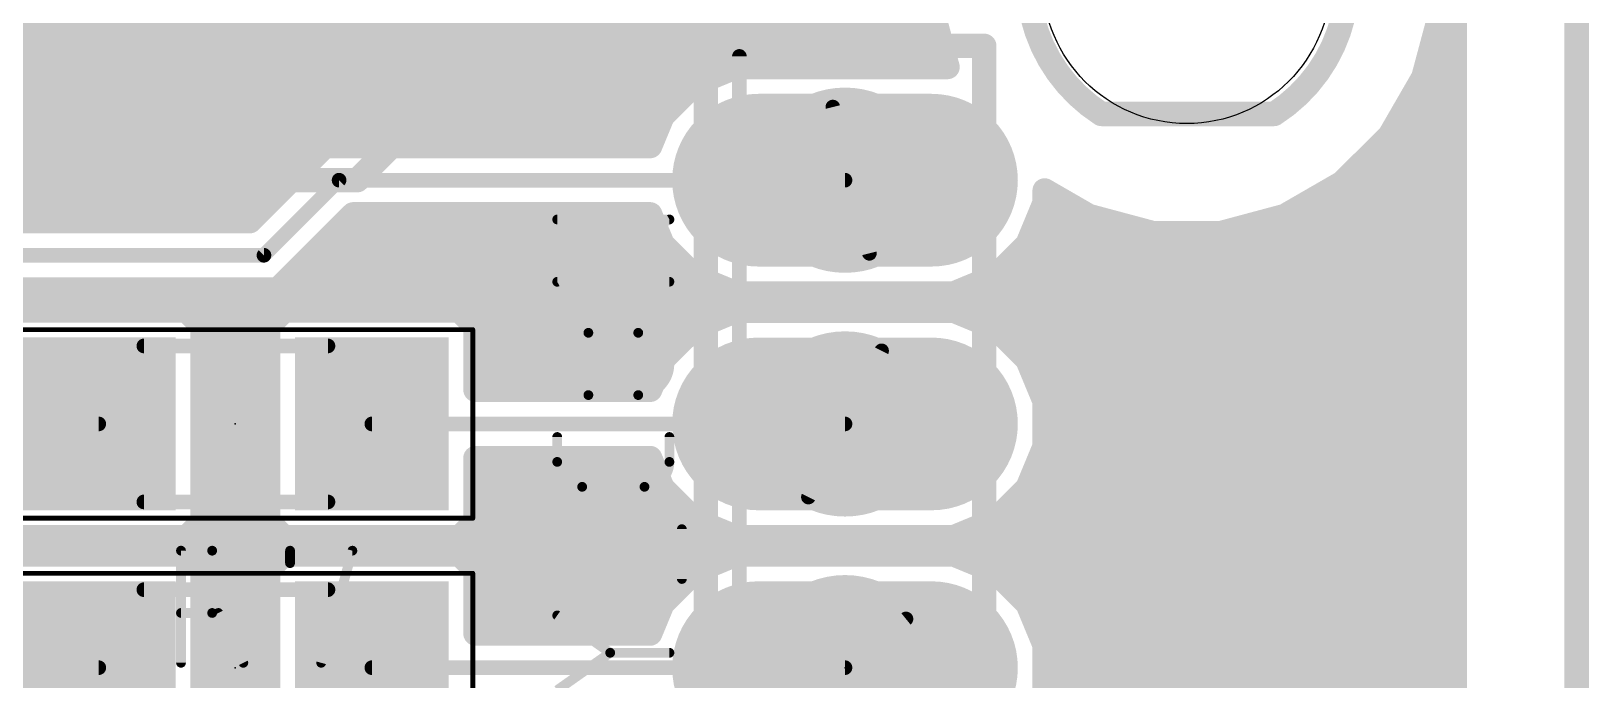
# Model space of a CAD drawing. Extents: x 0.8 to 2.76, y 1.74 to 3.8.
# Drawn here: x 1.966 to 2.605, y 2.595 to 2.861 of the extents above; entities that cross this region are included whole.
import ezdxf

# ---------------------------------------------------------------- set-up
doc = ezdxf.new("R2010")
doc.units = 0
for name, color, linetype in [('1', 14, 'CONTINUOUS'), ('16', 174, 'CONTINUOUS'), ('17', 94, 'CONTINUOUS'), ('20', 30, 'CONTINUOUS'), ('21', 250, 'CONTINUOUS'), ('23', 178, 'CONTINUOUS'), ('25', 250, 'CONTINUOUS'), ('39', 14, 'CONTINUOUS'), ('51', 250, 'CONTINUOUS')]:
    doc.layers.add(name, color=color, linetype=linetype)

# ---------------------------------------------------------------- blocks, each defined once
blk = doc.blocks.new('LONGP100')
at = {"const_width": 1}
blk.add_lwpolyline([(-0.5, 0), (0.5, 0)], dxfattribs=at)
at = {"const_width": 0.5}
for points in [[(-0.5, 0.25, 1), (-0.5, -0.25)], [(0.5, -0.25, 1), (0.5, 0.25)]]:
    blk.add_lwpolyline(points, format="xyb", dxfattribs=at)
blk = doc.blocks.new('RECT')
blk.add_solid([(-0.5, -0.5), (0.5, -0.5), (-0.5, 0.5), (0.5, 0.5)])

msp = doc.modelspace()

# ---------------------------------------------------------------- linework, layer by layer
at = {"layer": '1'}
for points, const_width in [([(2.55, 3.445102), (2.55, 2.104898)], 0.01), ([(2.336102, 2.868584), (2.342038, 2.846433)], 0.01), ([(2.537121, 2.84212), (2.544212, 2.868584)], 0.01), ([(1.814, 2.86), (2.338402, 2.86)], 0.01), ([(2.541912, 2.86), (2.55, 2.86)], 0.01), ([(1.814, 2.85), (2.341082, 2.85)], 0.01), ([(2.255331, 2.846433), (2.238265, 2.839364)], 0.01), ([(2.342038, 2.846433), (2.255331, 2.846433)], 0.01), ([(2.539233, 2.85), (2.55, 2.85)], 0.01), ([(1.814, 2.84), (2.2398, 2.84)], 0.01), ([(2.238265, 2.839364), (2.225203, 2.826302)], 0.01), ([(2.523422, 2.818392), (2.537121, 2.84212)], 0.01), ([(2.535898, 2.84), (2.55, 2.84)], 0.01), ([(1.879178, 2.83), (2.228901, 2.83)], 0.01), ([(2.225203, 2.826302), (2.220107, 2.814)], 0.01), ([(2.530124, 2.83), (2.55, 2.83)], 0.01), ([(1.882811, 2.82), (2.222593, 2.82)], 0.01), ([(2.504049, 2.799019), (2.523422, 2.818392)], 0.01), ([(2.524351, 2.82), (2.55, 2.82)], 0.01), ([(2.086762, 2.814), (2.055951, 2.783189)], 0.01), ([(2.220107, 2.814), (2.086762, 2.814)], 0.01), ([(1.882811, 2.81), (2.082762, 2.81)], 0.01), ([(2.51503, 2.81), (2.55, 2.81)], 0.01), ([(1.882811, 2.8), (2.072762, 2.8)], 0.01), ([(2.480321, 2.78532), (2.504049, 2.799019)], 0.01), ([(2.50503, 2.8), (2.55, 2.8)], 0.01), ([(2.092561, 2.8), (2.06175, 2.769189)], 0.006), ([(2.3, 2.8), (2.092561, 2.8)], 0.006), ([(2.381866, 2.790764), (2.381866, 2.795786)], 0.01), ([(2.381866, 2.795786), (2.399994, 2.78532)], 0.01), ([(1.882811, 2.79), (2.062762, 2.79)], 0.01), ([(2.374797, 2.773698), (2.381866, 2.790764)], 0.01), ([(2.38155, 2.79), (2.391887, 2.79)], 0.01), ([(2.488428, 2.79), (2.55, 2.79)], 0.01), ([(2.055951, 2.783189), (1.882811, 2.783189)], 0.01), ([(2.07575, 2.76339), (2.09836, 2.786)], 0.01), ([(2.09236, 2.78), (2.222592, 2.78)], 0.01), ([(2.09836, 2.786), (2.220107, 2.786)], 0.01), ([(2.220107, 2.786), (2.225203, 2.773698)], 0.01), ([(2.377407, 2.78), (2.419846, 2.78)], 0.01), ([(2.399994, 2.78532), (2.426458, 2.778228)], 0.01), ([(2.453857, 2.778228), (2.480321, 2.78532)], 0.01), ([(2.460468, 2.78), (2.55, 2.78)], 0.01), ([(2.225203, 2.773698), (2.238265, 2.760636)], 0.01), ([(2.361735, 2.760636), (2.374797, 2.773698)], 0.01), ([(2.426458, 2.778228), (2.453857, 2.778228)], 0.01), ([(2.06175, 2.769189), (1.824461, 2.769189)], 0.006), ([(2.08236, 2.77), (2.228901, 2.77)], 0.01), ([(2.371099, 2.77), (2.55, 2.77)], 0.01), ([(2.067549, 2.755189), (2.07575, 2.76339)], 0.01), ([(2.238265, 2.760636), (2.255331, 2.753567)], 0.01), ([(2.344669, 2.753567), (2.361735, 2.760636)], 0.01), ([(1.818662, 2.755189), (2.067549, 2.755189)], 0.01), ([(2.07236, 2.76), (2.2398, 2.76)], 0.01), ([(2.3602, 2.76), (2.55, 2.76)], 0.01), ([(1.625783, 2.75), (2.55, 2.75)], 0.01), ([(2.255331, 2.753567), (2.344669, 2.753567)], 0.01), ([(2.030068, 2.746492), (1.957963, 2.746492)], 0.01), ([(2.036512, 2.740048), (2.030068, 2.746492)], 0.01), ([(2.069932, 2.746492), (2.063488, 2.740048)], 0.01), ([(2.142037, 2.746492), (2.069932, 2.746492)], 0.01), ([(2.14848, 2.740048), (2.142037, 2.746492)], 0.01), ([(2.255331, 2.746433), (2.238265, 2.739364)], 0.01), ([(2.344669, 2.746433), (2.255331, 2.746433)], 0.01), ([(2.361735, 2.739364), (2.344669, 2.746433)], 0.01), ([(2.036512, 2.659951), (2.036512, 2.740048)], 0.01), ([(2.036512, 2.74), (2.063488, 2.74)], 0.01), ([(2.063488, 2.740048), (2.063488, 2.659951)], 0.01), ([(2.14848, 2.714), (2.14848, 2.740048)], 0.01), ([(2.14848, 2.74), (2.2398, 2.74)], 0.01), ([(2.238265, 2.739364), (2.225203, 2.726302)], 0.01), ([(2.3602, 2.74), (2.55, 2.74)], 0.01), ([(2.374797, 2.726302), (2.361735, 2.739364)], 0.01), ([(2.036512, 2.73), (2.063488, 2.73)], 0.01), ([(2.14848, 2.73), (2.228901, 2.73)], 0.01), ([(2.371099, 2.73), (2.55, 2.73)], 0.01), ([(2.225203, 2.726302), (2.220107, 2.714)], 0.01), ([(2.381866, 2.709236), (2.374797, 2.726302)], 0.01), ([(2.036512, 2.72), (2.063488, 2.72)], 0.01), ([(2.14848, 2.72), (2.222593, 2.72)], 0.01), ([(2.377407, 2.72), (2.55, 2.72)], 0.01), ([(2.036512, 2.71), (2.063488, 2.71)], 0.01), ([(2.220107, 2.714), (2.14848, 2.714)], 0.01), ([(2.38155, 2.71), (2.55, 2.71)], 0.01), ([(2.381866, 2.690764), (2.381866, 2.709236)], 0.01), ([(1.994016, 2.7), (1.85, 2.7)], 0.006), ([(2.036512, 2.7), (2.063488, 2.7)], 0.01), ([(2.3, 2.7), (2.105984, 2.7)], 0.006), ([(2.381866, 2.7), (2.55, 2.7)], 0.01), ([(2.374797, 2.673698), (2.381866, 2.690764)], 0.01), ([(2.036512, 2.69), (2.063488, 2.69)], 0.01), ([(2.14848, 2.659951), (2.14848, 2.686)], 0.01), ([(2.14848, 2.686), (2.220107, 2.686)], 0.01), ([(2.220107, 2.686), (2.225203, 2.673698)], 0.01), ([(2.38155, 2.69), (2.55, 2.69)], 0.01), ([(2.036512, 2.68), (2.063488, 2.68)], 0.01), ([(2.14848, 2.68), (2.222592, 2.68)], 0.01), ([(2.377407, 2.68), (2.55, 2.68)], 0.01), ([(2.225203, 2.673698), (2.238265, 2.660636)], 0.01), ([(2.361735, 2.660636), (2.374797, 2.673698)], 0.01), ([(2.036512, 2.67), (2.063488, 2.67)], 0.01), ([(2.14848, 2.67), (2.228901, 2.67)], 0.01), ([(2.371099, 2.67), (2.55, 2.67)], 0.01), ([(2.030068, 2.653508), (2.036512, 2.659951)], 0.01), ([(2.036512, 2.66), (2.063488, 2.66)], 0.01), ([(2.063488, 2.659951), (2.069932, 2.653508)], 0.01), ([(2.142037, 2.653508), (2.14848, 2.659951)], 0.01), ([(2.14848, 2.66), (2.2398, 2.66)], 0.01), ([(2.238265, 2.660636), (2.255331, 2.653567)], 0.01), ([(2.344669, 2.653567), (2.361735, 2.660636)], 0.01), ([(2.3602, 2.66), (2.55, 2.66)], 0.01), ([(1.957963, 2.653508), (2.030068, 2.653508)], 0.01), ([(2.069932, 2.653508), (2.142037, 2.653508)], 0.01), ([(2.255331, 2.653567), (2.344669, 2.653567)], 0.01), ([(1.625783, 2.65), (2.55, 2.65)], 0.01), ([(2.030068, 2.646492), (1.957963, 2.646492)], 0.01), ([(2.036512, 2.640048), (2.030068, 2.646492)], 0.01), ([(2.069932, 2.646492), (2.063488, 2.640048)], 0.01), ([(2.142037, 2.646492), (2.069932, 2.646492)], 0.01), ([(2.14848, 2.640048), (2.142037, 2.646492)], 0.01), ([(2.255331, 2.646433), (2.238265, 2.639364)], 0.01), ([(2.344669, 2.646433), (2.255331, 2.646433)], 0.01), ([(2.361735, 2.639364), (2.344669, 2.646433)], 0.01), ([(2.036512, 2.559951), (2.036512, 2.640048)], 0.01), ([(2.036512, 2.64), (2.063488, 2.64)], 0.01), ([(2.063488, 2.640048), (2.063488, 2.559951)], 0.01), ([(2.14848, 2.614), (2.14848, 2.640048)], 0.01), ([(2.14848, 2.64), (2.2398, 2.64)], 0.01), ([(2.238265, 2.639364), (2.225203, 2.626302)], 0.01), ([(2.3602, 2.64), (2.55, 2.64)], 0.01), ([(2.374797, 2.626302), (2.361735, 2.639364)], 0.01), ([(2.036512, 2.63), (2.063488, 2.63)], 0.01), ([(2.14848, 2.63), (2.228901, 2.63)], 0.01), ([(2.371099, 2.63), (2.55, 2.63)], 0.01), ([(2.225203, 2.626302), (2.220107, 2.614)], 0.01), ([(2.381866, 2.609236), (2.374797, 2.626302)], 0.01), ([(2.036512, 2.62), (2.063488, 2.62)], 0.01), ([(2.14848, 2.62), (2.222593, 2.62)], 0.01), ([(2.220107, 2.614), (2.14848, 2.614)], 0.01), ([(2.377407, 2.62), (2.55, 2.62)], 0.01), ([(2.036512, 2.61), (2.063488, 2.61)], 0.01), ([(2.38155, 2.61), (2.55, 2.61)], 0.01), ([(2.381866, 2.590764), (2.381866, 2.609236)], 0.01), ([(1.994016, 2.6), (1.85, 2.6)], 0.006), ([(2.036512, 2.6), (2.063488, 2.6)], 0.01), ([(2.3, 2.6), (2.105984, 2.6)], 0.006), ([(2.381866, 2.6), (2.55, 2.6)], 0.01), ([(2.036512, 2.59), (2.063488, 2.59)], 0.01), ([(2.374797, 2.573698), (2.381866, 2.590764)], 0.01), ([(2.38155, 2.59), (2.55, 2.59)], 0.01)]:
    msp.add_lwpolyline(points, dxfattribs=dict(at, const_width=const_width))
for points, const_width in [([(2.338402, 2.8575, 1), (2.338402, 2.8625)], 0.005), ([(2.541912, 2.8625, 1), (2.541912, 2.8575)], 0.005), ([(2.55, 2.8575, 1), (2.55, 2.8625)], 0.005), ([(2.255331, 2.848933, 1), (2.255331, 2.843933)], 0.005), ([(2.256287, 2.844123, 1), (2.254374, 2.848743)], 0.005), ([(2.339623, 2.845786, 1), (2.344453, 2.84708)], 0.005), ([(2.341082, 2.8475, 1), (2.341082, 2.8525)], 0.005), ([(2.342038, 2.843933, 1), (2.342038, 2.848933)], 0.005), ([(2.539233, 2.8525, 1), (2.539233, 2.8475)], 0.005), ([(2.55, 2.8475, 1), (2.55, 2.8525)], 0.005), ([(2.237308, 2.841674, 1), (2.239221, 2.837054)], 0.005), ([(2.240032, 2.837596, 1), (2.236497, 2.841132)], 0.005), ([(2.2398, 2.8375, 1), (2.2398, 2.8425)], 0.005), ([(2.535898, 2.8425, 1), (2.535898, 2.8375)], 0.005), ([(2.534706, 2.842767, 1), (2.539536, 2.841473)], 0.005), ([(2.539286, 2.84087, 1), (2.534956, 2.84337)], 0.005), ([(2.55, 2.8375, 1), (2.55, 2.8425)], 0.005), ([(2.223435, 2.82807, 1), (2.226971, 2.824534)], 0.005), ([(2.227513, 2.825345, 1), (2.222893, 2.827259)], 0.005), ([(2.228901, 2.8275, 1), (2.228901, 2.8325)], 0.005), ([(2.530124, 2.8325, 1), (2.530124, 2.8275)], 0.005), ([(2.55, 2.8275, 1), (2.55, 2.8325)], 0.005), ([(2.222593, 2.8175, 1), (2.222593, 2.8225)], 0.005), ([(2.52519, 2.816624, 1), (2.521654, 2.82016)], 0.005), ([(2.524351, 2.8225, 1), (2.524351, 2.8175)], 0.005), ([(2.55, 2.8175, 1), (2.55, 2.8225)], 0.005), ([(2.086762, 2.8165, 1), (2.086762, 2.8115)], 0.005), ([(2.08853, 2.812232, 1), (2.084994, 2.815768)], 0.005), ([(2.217797, 2.814957, 1), (2.222417, 2.813043)], 0.005), ([(2.220107, 2.8115, 1), (2.220107, 2.8165)], 0.005), ([(2.521257, 2.819642, 1), (2.525587, 2.817142)], 0.005), ([(2.082762, 2.8075, 1), (2.082762, 2.8125)], 0.005), ([(2.51503, 2.8125, 1), (2.51503, 2.8075)], 0.005), ([(2.55, 2.8075, 1), (2.55, 2.8125)], 0.005), ([(2.072762, 2.7975, 1), (2.072762, 2.8025)], 0.005), ([(2.50503, 2.8025, 1), (2.50503, 2.7975)], 0.005), ([(2.505299, 2.796854, 1), (2.502799, 2.801184)], 0.005), ([(2.55, 2.7975, 1), (2.55, 2.8025)], 0.005), ([(2.092561, 2.8015, 1), (2.092561, 2.7985)], 0.003), ([(2.093622, 2.798939, 1), (2.091501, 2.801061)], 0.003), ([(2.3, 2.7985, 1), (2.3, 2.8015)], 0.003), ([(2.384366, 2.795786, 1), (2.379366, 2.795786)], 0.005), ([(2.383116, 2.797951, 1), (2.380616, 2.79362)], 0.005), ([(2.502281, 2.800786, 1), (2.505816, 2.797251)], 0.005), ([(2.062762, 2.7875, 1), (2.062762, 2.7925)], 0.005), ([(2.38155, 2.7925, 1), (2.38155, 2.7875)], 0.005), ([(2.379366, 2.790764, 1), (2.384366, 2.790764)], 0.005), ([(2.384176, 2.789807, 1), (2.379556, 2.79172)], 0.005), ([(2.391887, 2.7875, 1), (2.391887, 2.7925)], 0.005), ([(2.488428, 2.7925, 1), (2.488428, 2.7875)], 0.005), ([(2.55, 2.7875, 1), (2.55, 2.7925)], 0.005), ([(2.054183, 2.784957, 1), (2.057719, 2.781421)], 0.005), ([(2.055951, 2.780689, 1), (2.055951, 2.785689)], 0.005), ([(2.09236, 2.7825, 1), (2.09236, 2.7775)], 0.005), ([(2.09836, 2.7885, 1), (2.09836, 2.7835)], 0.005), ([(2.100128, 2.784232, 1), (2.096592, 2.787768)], 0.005), ([(2.222417, 2.786957, 1), (2.217797, 2.785043)], 0.005), ([(2.220107, 2.7835, 1), (2.220107, 2.7885)], 0.005), ([(2.222592, 2.7775, 1), (2.222592, 2.7825)], 0.005), ([(2.377407, 2.7825, 1), (2.377407, 2.7775)], 0.005), ([(2.400641, 2.787734, 1), (2.399347, 2.782905)], 0.005), ([(2.398744, 2.783154, 1), (2.401244, 2.787485)], 0.005), ([(2.419846, 2.7775, 1), (2.419846, 2.7825)], 0.005), ([(2.460468, 2.7825, 1), (2.460468, 2.7775)], 0.005), ([(2.479071, 2.787485, 1), (2.481571, 2.783154)], 0.005), ([(2.480968, 2.782905, 1), (2.479674, 2.787734)], 0.005), ([(2.55, 2.7775, 1), (2.55, 2.7825)], 0.005), ([(2.226971, 2.775465, 1), (2.223435, 2.77193)], 0.005), ([(2.376565, 2.77193, 1), (2.373029, 2.775465)], 0.005), ([(2.426458, 2.780728, 1), (2.426458, 2.775728)], 0.005), ([(2.425811, 2.775814, 1), (2.427105, 2.780643)], 0.005), ([(2.453209, 2.780643, 1), (2.454504, 2.775814)], 0.005), ([(2.453857, 2.775728, 1), (2.453857, 2.780728)], 0.005), ([(2.06175, 2.767689, 1), (2.06175, 2.770689)], 0.003), ([(2.08236, 2.7725, 1), (2.08236, 2.7675)], 0.005), ([(2.222893, 2.772741, 1), (2.227513, 2.774654)], 0.005), ([(2.228901, 2.7675, 1), (2.228901, 2.7725)], 0.005), ([(2.371099, 2.7725, 1), (2.371099, 2.7675)], 0.005), ([(2.372487, 2.774654, 1), (2.377107, 2.772741)], 0.005), ([(2.55, 2.7675, 1), (2.55, 2.7725)], 0.005), ([(2.06069, 2.77025, 1), (2.062811, 2.768128)], 0.003), ([(2.073982, 2.765158, 1), (2.077518, 2.761622)], 0.005), ([(2.077518, 2.761622, 1), (2.073982, 2.765158)], 0.005), ([(2.239221, 2.762946, 1), (2.237308, 2.758326)], 0.005), ([(2.362692, 2.758326, 1), (2.360779, 2.762946)], 0.005), ([(2.065781, 2.756957, 1), (2.069317, 2.753421)], 0.005), ([(2.067549, 2.752689, 1), (2.067549, 2.757689)], 0.005), ([(2.07236, 2.7625, 1), (2.07236, 2.7575)], 0.005), ([(2.236497, 2.758868, 1), (2.240032, 2.762404)], 0.005), ([(2.2398, 2.7575, 1), (2.2398, 2.7625)], 0.005), ([(2.3602, 2.7625, 1), (2.3602, 2.7575)], 0.005), ([(2.359967, 2.762404, 1), (2.363503, 2.758868)], 0.005), ([(2.55, 2.7575, 1), (2.55, 2.7625)], 0.005), ([(2.255331, 2.756067, 1), (2.255331, 2.751067)], 0.005), ([(2.254374, 2.751257, 1), (2.256287, 2.755877)], 0.005), ([(2.343712, 2.755877, 1), (2.345626, 2.751257)], 0.005), ([(2.344669, 2.751067, 1), (2.344669, 2.756067)], 0.005), ([(2.55, 2.7475, 1), (2.55, 2.7525)], 0.005), ([(2.031836, 2.74826, 1), (2.0283, 2.744724)], 0.005), ([(2.030068, 2.743992, 1), (2.030068, 2.748992)], 0.005), ([(2.069932, 2.748992, 1), (2.069932, 2.743992)], 0.005), ([(2.071699, 2.744724, 1), (2.068164, 2.74826)], 0.005), ([(2.143804, 2.74826, 1), (2.140269, 2.744724)], 0.005), ([(2.142037, 2.743992, 1), (2.142037, 2.748992)], 0.005), ([(2.255331, 2.748933, 1), (2.255331, 2.743933)], 0.005), ([(2.256287, 2.744123, 1), (2.254374, 2.748743)], 0.005), ([(2.345626, 2.748743, 1), (2.343712, 2.744123)], 0.005), ([(2.344669, 2.743933, 1), (2.344669, 2.748933)], 0.005), ([(2.039012, 2.740048, 1), (2.034012, 2.740048)], 0.005), ([(2.036512, 2.7425, 1), (2.036512, 2.7375)], 0.005), ([(2.034744, 2.738281, 1), (2.038279, 2.741816)], 0.005), ([(2.065988, 2.740048, 1), (2.060988, 2.740048)], 0.005), ([(2.06172, 2.741816, 1), (2.065256, 2.738281)], 0.005), ([(2.063488, 2.7375, 1), (2.063488, 2.7425)], 0.005), ([(2.15098, 2.740048, 1), (2.14598, 2.740048)], 0.005), ([(2.14848, 2.7425, 1), (2.14848, 2.7375)], 0.005), ([(2.146712, 2.738281, 1), (2.150248, 2.741816)], 0.005), ([(2.237308, 2.741674, 1), (2.239221, 2.737054)], 0.005), ([(2.240032, 2.737596, 1), (2.236497, 2.741132)], 0.005), ([(2.2398, 2.7375, 1), (2.2398, 2.7425)], 0.005), ([(2.3602, 2.7425, 1), (2.3602, 2.7375)], 0.005), ([(2.363503, 2.741132, 1), (2.359967, 2.737596)], 0.005), ([(2.360779, 2.737054, 1), (2.362692, 2.741674)], 0.005), ([(2.55, 2.7375, 1), (2.55, 2.7425)], 0.005), ([(2.036512, 2.7325, 1), (2.036512, 2.7275)], 0.005), ([(2.063488, 2.7275, 1), (2.063488, 2.7325)], 0.005), ([(2.14848, 2.7325, 1), (2.14848, 2.7275)], 0.005), ([(2.228901, 2.7275, 1), (2.228901, 2.7325)], 0.005), ([(2.371099, 2.7325, 1), (2.371099, 2.7275)], 0.005), ([(2.55, 2.7275, 1), (2.55, 2.7325)], 0.005), ([(2.223435, 2.72807, 1), (2.226971, 2.724534)], 0.005), ([(2.227513, 2.725345, 1), (2.222893, 2.727259)], 0.005), ([(2.377107, 2.727259, 1), (2.372487, 2.725345)], 0.005), ([(2.373029, 2.724534, 1), (2.376565, 2.72807)], 0.005), ([(2.036512, 2.7225, 1), (2.036512, 2.7175)], 0.005), ([(2.063488, 2.7175, 1), (2.063488, 2.7225)], 0.005), ([(2.14848, 2.7225, 1), (2.14848, 2.7175)], 0.005), ([(2.222593, 2.7175, 1), (2.222593, 2.7225)], 0.005), ([(2.377407, 2.7225, 1), (2.377407, 2.7175)], 0.005), ([(2.55, 2.7175, 1), (2.55, 2.7225)], 0.005), ([(2.036512, 2.7125, 1), (2.036512, 2.7075)], 0.005), ([(2.063488, 2.7075, 1), (2.063488, 2.7125)], 0.005), ([(2.14848, 2.7165, 1), (2.14848, 2.7115)], 0.005), ([(2.14598, 2.714, 1), (2.15098, 2.714)], 0.005), ([(2.217797, 2.714957, 1), (2.222417, 2.713043)], 0.005), ([(2.220107, 2.7115, 1), (2.220107, 2.7165)], 0.005), ([(2.38155, 2.7125, 1), (2.38155, 2.7075)], 0.005), ([(2.55, 2.7075, 1), (2.55, 2.7125)], 0.005), ([(2.384366, 2.709236, 1), (2.379366, 2.709236)], 0.005), ([(2.379556, 2.708279, 1), (2.384176, 2.710193)], 0.005), ([(1.994016, 2.6985, 1), (1.994016, 2.7015)], 0.003), ([(2.036512, 2.7025, 1), (2.036512, 2.6975)], 0.005), ([(2.063488, 2.6975, 1), (2.063488, 2.7025)], 0.005), ([(2.105984, 2.7015, 1), (2.105984, 2.6985)], 0.003), ([(2.3, 2.6985, 1), (2.3, 2.7015)], 0.003), ([(2.381866, 2.7025, 1), (2.381866, 2.6975)], 0.005), ([(2.55, 2.6975, 1), (2.55, 2.7025)], 0.005), ([(2.384176, 2.689807, 1), (2.379556, 2.69172)], 0.005), ([(2.036512, 2.6925, 1), (2.036512, 2.6875)], 0.005), ([(2.063488, 2.6875, 1), (2.063488, 2.6925)], 0.005), ([(2.15098, 2.686, 1), (2.14598, 2.686)], 0.005), ([(2.14848, 2.6885, 1), (2.14848, 2.6835)], 0.005), ([(2.222417, 2.686957, 1), (2.217797, 2.685043)], 0.005), ([(2.220107, 2.6835, 1), (2.220107, 2.6885)], 0.005), ([(2.38155, 2.6925, 1), (2.38155, 2.6875)], 0.005), ([(2.379366, 2.690764, 1), (2.384366, 2.690764)], 0.005), ([(2.55, 2.6875, 1), (2.55, 2.6925)], 0.005), ([(2.036512, 2.6825, 1), (2.036512, 2.6775)], 0.005), ([(2.063488, 2.6775, 1), (2.063488, 2.6825)], 0.005), ([(2.14848, 2.6825, 1), (2.14848, 2.6775)], 0.005), ([(2.222592, 2.6775, 1), (2.222592, 2.6825)], 0.005), ([(2.377407, 2.6825, 1), (2.377407, 2.6775)], 0.005), ([(2.55, 2.6775, 1), (2.55, 2.6825)], 0.005), ([(2.226971, 2.675465, 1), (2.223435, 2.67193)], 0.005), ([(2.222893, 2.672741, 1), (2.227513, 2.674654)], 0.005), ([(2.372487, 2.674654, 1), (2.377107, 2.672741)], 0.005), ([(2.376565, 2.67193, 1), (2.373029, 2.675465)], 0.005), ([(2.036512, 2.6725, 1), (2.036512, 2.6675)], 0.005), ([(2.063488, 2.6675, 1), (2.063488, 2.6725)], 0.005), ([(2.14848, 2.6725, 1), (2.14848, 2.6675)], 0.005), ([(2.228901, 2.6675, 1), (2.228901, 2.6725)], 0.005), ([(2.371099, 2.6725, 1), (2.371099, 2.6675)], 0.005), ([(2.55, 2.6675, 1), (2.55, 2.6725)], 0.005), ([(2.036512, 2.6625, 1), (2.036512, 2.6575)], 0.005), ([(2.038279, 2.658184, 1), (2.034744, 2.661719)], 0.005), ([(2.065256, 2.661719, 1), (2.06172, 2.658184)], 0.005), ([(2.063488, 2.6575, 1), (2.063488, 2.6625)], 0.005), ([(2.14848, 2.6625, 1), (2.14848, 2.6575)], 0.005), ([(2.150248, 2.658184, 1), (2.146712, 2.661719)], 0.005), ([(2.239221, 2.662946, 1), (2.237308, 2.658326)], 0.005), ([(2.236497, 2.658868, 1), (2.240032, 2.662404)], 0.005), ([(2.2398, 2.6575, 1), (2.2398, 2.6625)], 0.005), ([(2.3602, 2.6625, 1), (2.3602, 2.6575)], 0.005), ([(2.359967, 2.662404, 1), (2.363503, 2.658868)], 0.005), ([(2.362692, 2.658326, 1), (2.360779, 2.662946)], 0.005), ([(2.55, 2.6575, 1), (2.55, 2.6625)], 0.005), ([(2.0283, 2.655276, 1), (2.031836, 2.65174)], 0.005), ([(2.030068, 2.651008, 1), (2.030068, 2.656008)], 0.005), ([(2.034012, 2.659951, 1), (2.039012, 2.659951)], 0.005), ([(2.060988, 2.659951, 1), (2.065988, 2.659951)], 0.005), ([(2.069932, 2.656008, 1), (2.069932, 2.651008)], 0.005), ([(2.068164, 2.65174, 1), (2.071699, 2.655276)], 0.005), ([(2.140269, 2.655276, 1), (2.143804, 2.65174)], 0.005), ([(2.142037, 2.651008, 1), (2.142037, 2.656008)], 0.005), ([(2.14598, 2.659951, 1), (2.15098, 2.659951)], 0.005), ([(2.255331, 2.656067, 1), (2.255331, 2.651067)], 0.005), ([(2.254374, 2.651257, 1), (2.256287, 2.655877)], 0.005), ([(2.343712, 2.655877, 1), (2.345626, 2.651257)], 0.005), ([(2.344669, 2.651067, 1), (2.344669, 2.656067)], 0.005), ([(2.031836, 2.64826, 1), (2.0283, 2.644724)], 0.005), ([(2.030068, 2.643992, 1), (2.030068, 2.648992)], 0.005), ([(2.069932, 2.648992, 1), (2.069932, 2.643992)], 0.005), ([(2.071699, 2.644724, 1), (2.068164, 2.64826)], 0.005), ([(2.143804, 2.64826, 1), (2.140269, 2.644724)], 0.005), ([(2.142037, 2.643992, 1), (2.142037, 2.648992)], 0.005), ([(2.255331, 2.648933, 1), (2.255331, 2.643933)], 0.005), ([(2.256287, 2.644123, 1), (2.254374, 2.648743)], 0.005), ([(2.345626, 2.648743, 1), (2.343712, 2.644123)], 0.005), ([(2.344669, 2.643933, 1), (2.344669, 2.648933)], 0.005), ([(2.55, 2.6475, 1), (2.55, 2.6525)], 0.005), ([(2.039012, 2.640048, 1), (2.034012, 2.640048)], 0.005), ([(2.036512, 2.6425, 1), (2.036512, 2.6375)], 0.005), ([(2.034744, 2.638281, 1), (2.038279, 2.641816)], 0.005), ([(2.065988, 2.640048, 1), (2.060988, 2.640048)], 0.005), ([(2.06172, 2.641816, 1), (2.065256, 2.638281)], 0.005), ([(2.063488, 2.6375, 1), (2.063488, 2.6425)], 0.005), ([(2.15098, 2.640048, 1), (2.14598, 2.640048)], 0.005), ([(2.14848, 2.6425, 1), (2.14848, 2.6375)], 0.005), ([(2.146712, 2.638281, 1), (2.150248, 2.641816)], 0.005), ([(2.240032, 2.637596, 1), (2.236497, 2.641132)], 0.005), ([(2.2398, 2.6375, 1), (2.2398, 2.6425)], 0.005), ([(2.3602, 2.6425, 1), (2.3602, 2.6375)], 0.005), ([(2.363503, 2.641132, 1), (2.359967, 2.637596)], 0.005), ([(2.55, 2.6375, 1), (2.55, 2.6425)], 0.005), ([(2.237308, 2.641674, 1), (2.239221, 2.637054)], 0.005), ([(2.360779, 2.637054, 1), (2.362692, 2.641674)], 0.005), ([(2.036512, 2.6325, 1), (2.036512, 2.6275)], 0.005), ([(2.063488, 2.6275, 1), (2.063488, 2.6325)], 0.005), ([(2.14848, 2.6325, 1), (2.14848, 2.6275)], 0.005), ([(2.228901, 2.6275, 1), (2.228901, 2.6325)], 0.005), ([(2.371099, 2.6325, 1), (2.371099, 2.6275)], 0.005), ([(2.55, 2.6275, 1), (2.55, 2.6325)], 0.005), ([(2.223435, 2.62807, 1), (2.226971, 2.624534)], 0.005), ([(2.227513, 2.625345, 1), (2.222893, 2.627259)], 0.005), ([(2.377107, 2.627259, 1), (2.372487, 2.625345)], 0.005), ([(2.373029, 2.624534, 1), (2.376565, 2.62807)], 0.005), ([(2.036512, 2.6225, 1), (2.036512, 2.6175)], 0.005), ([(2.063488, 2.6175, 1), (2.063488, 2.6225)], 0.005), ([(2.14848, 2.6225, 1), (2.14848, 2.6175)], 0.005), ([(2.14848, 2.6165, 1), (2.14848, 2.6115)], 0.005), ([(2.220107, 2.6115, 1), (2.220107, 2.6165)], 0.005), ([(2.222593, 2.6175, 1), (2.222593, 2.6225)], 0.005), ([(2.377407, 2.6225, 1), (2.377407, 2.6175)], 0.005), ([(2.55, 2.6175, 1), (2.55, 2.6225)], 0.005), ([(2.036512, 2.6125, 1), (2.036512, 2.6075)], 0.005), ([(2.063488, 2.6075, 1), (2.063488, 2.6125)], 0.005), ([(2.14598, 2.614, 1), (2.15098, 2.614)], 0.005), ([(2.217797, 2.614957, 1), (2.222417, 2.613043)], 0.005), ([(2.38155, 2.6125, 1), (2.38155, 2.6075)], 0.005), ([(2.384366, 2.609236, 1), (2.379366, 2.609236)], 0.005), ([(2.379556, 2.608279, 1), (2.384176, 2.610193)], 0.005), ([(2.55, 2.6075, 1), (2.55, 2.6125)], 0.005), ([(1.994016, 2.5985, 1), (1.994016, 2.6015)], 0.003), ([(2.036512, 2.6025, 1), (2.036512, 2.5975)], 0.005), ([(2.063488, 2.5975, 1), (2.063488, 2.6025)], 0.005), ([(2.105984, 2.6015, 1), (2.105984, 2.5985)], 0.003), ([(2.3, 2.5985, 1), (2.3, 2.6015)], 0.003), ([(2.381866, 2.6025, 1), (2.381866, 2.5975)], 0.005), ([(2.55, 2.5975, 1), (2.55, 2.6025)], 0.005), ([(2.036512, 2.5925, 1), (2.036512, 2.5875)], 0.005), ([(2.063488, 2.5875, 1), (2.063488, 2.5925)], 0.005), ([(2.38155, 2.5925, 1), (2.38155, 2.5875)], 0.005), ([(2.384176, 2.589807, 1), (2.379556, 2.59172)], 0.005), ([(2.55, 2.5875, 1), (2.55, 2.5925)], 0.005)]:
    msp.add_lwpolyline(points, format="xyb", dxfattribs=dict(at, const_width=const_width))
at = {"layer": '16', "const_width": 0.01}
for points in [[(2.3, 3), (2.1, 2.8)], [(2.1, 2.8), (1.85, 2.8)]]:
    msp.add_lwpolyline(points, dxfattribs=at)
at = {"layer": '16', "const_width": 0.005}
for points in [[(2.098232, 2.801768, 1), (2.101768, 2.798232)], [(2.1, 2.7975, 1), (2.1, 2.8025)]]:
    msp.add_lwpolyline(points, format="xyb", dxfattribs=at)
at = {"layer": '20', "const_width": 0.01}
msp.add_lwpolyline([(2.6, 2.1), (2.6, 3.45)], dxfattribs=at)
at = {"layer": '20'}
msp.add_circle((2.440157, 2.882283), 0.059055, dxfattribs=at)
at = {"layer": '21'}
for points, const_width in [([(2.405118, 2.937402, 0.545951), (2.405118, 2.827165)], 0.01), ([(2.475984, 2.827165, 0.545951), (2.475984, 2.937402)], 0.01), ([(2.242913, 2.857618, 1), (2.242913, 2.852618)], 0.005), ([(2.245413, 2.855118, 1), (2.240413, 2.855118)], 0.005), ([(2.359587, 2.855118, 1), (2.354587, 2.855118)], 0.005), ([(2.357087, 2.852618, 1), (2.357087, 2.857618)], 0.005), ([(2.258193, 2.850787, 1), (2.255193, 2.850787)], 0.003), ([(2.405118, 2.829665, 1), (2.405118, 2.824665)], 0.005), ([(2.403766, 2.825062, 1), (2.40647, 2.829268)], 0.005), ([(2.474632, 2.829268, 1), (2.477336, 2.825062)], 0.005), ([(2.475984, 2.824665, 1), (2.475984, 2.829665)], 0.005)]:
    msp.add_lwpolyline(points, format="xyb", dxfattribs=dict(at, const_width=const_width))
for points, const_width in [([(2.357087, 2.855118), (2.242913, 2.855118)], 0.01), ([(2.242913, 2.855118), (2.242913, 2.344882)], 0.01), ([(2.357087, 2.344882), (2.357087, 2.855118)], 0.01), ([(2.256693, 2.349213), (2.256693, 2.850787)], 0.006), ([(2.405118, 2.827165), (2.475984, 2.827165)], 0.01)]:
    msp.add_lwpolyline(points, dxfattribs=dict(at, const_width=const_width))
at = {"layer": '23'}
for p in [(2.05, 2.7), (2.05, 2.6), (2.3, 2.6)]:
    msp.add_point(p, dxfattribs=at)
at = {"layer": '25', "const_width": 0.004}
for points in [[(2.182, 2.758333), (2.228, 2.783888)], [(2.228, 2.783888), (2.182, 2.783888)], [(2.228, 2.758333), (2.182, 2.758333)], [(2.194778, 2.737388), (2.215222, 2.737388)], [(2.215222, 2.711833), (2.194778, 2.711833)], [(2.182, 2.684424), (2.182, 2.694647)], [(2.228, 2.694647), (2.228, 2.684424)], [(2.217778, 2.674202), (2.192222, 2.674202)], [(2.233111, 2.636388), (2.233111, 2.656833)], [(2.027734, 2.602), (2.027734, 2.648)], [(2.027734, 2.648), (2.040512, 2.648)], [(2.072445, 2.642889), (2.072445, 2.648)], [(2.072445, 2.648), (2.098, 2.648)], [(2.098, 2.648), (2.085222, 2.602)], [(2.040512, 2.622444), (2.027734, 2.622444)], [(2.05329, 2.602), (2.043068, 2.622444)], [(2.203722, 2.606111), (2.182, 2.621444)], [(2.182, 2.590777), (2.203722, 2.606111)], [(2.228, 2.606111), (2.203722, 2.606111)]]:
    msp.add_lwpolyline(points, dxfattribs=at)
at = {"layer": '25'}
for points, const_width in [([(2.182, 2.784888, 1), (2.182, 2.782888)], 0.002), ([(2.228486, 2.783014, 1), (2.227514, 2.784762)], 0.002), ([(2.228, 2.782888, 1), (2.228, 2.784888)], 0.002), ([(2.182, 2.759333, 1), (2.182, 2.757333)], 0.002), ([(2.181514, 2.759207, 1), (2.182486, 2.757459)], 0.002), ([(2.228, 2.757333, 1), (2.228, 2.759333)], 0.002), ([(2.194778, 2.737388, 1), (2.194778, 2.711833)], 0.004), ([(2.194778, 2.738388, 1), (2.194778, 2.736388)], 0.002), ([(2.194778, 2.736388, 1), (2.194778, 2.738388)], 0.002), ([(2.215222, 2.711833, 1), (2.215222, 2.737388)], 0.004), ([(2.215222, 2.738388, 1), (2.215222, 2.736388)], 0.002), ([(2.215222, 2.736388, 1), (2.215222, 2.738388)], 0.002), ([(2.194778, 2.712833, 1), (2.194778, 2.710833)], 0.002), ([(2.194778, 2.710833, 1), (2.194778, 2.712833)], 0.002), ([(2.215222, 2.712833, 1), (2.215222, 2.710833)], 0.002), ([(2.215222, 2.710833, 1), (2.215222, 2.712833)], 0.002), ([(2.183, 2.694647, 1), (2.181, 2.694647)], 0.002), ([(2.229, 2.694647, 1), (2.227, 2.694647)], 0.002), ([(2.182, 2.684424, 0.414207), (2.192222, 2.674202)], 0.004), ([(2.183, 2.684424, 1), (2.181, 2.684424)], 0.002), ([(2.181, 2.684424, 1), (2.183, 2.684424)], 0.002), ([(2.217778, 2.674202, 0.414214), (2.228, 2.684424)], 0.004), ([(2.229, 2.684424, 1), (2.227, 2.684424)], 0.002), ([(2.227, 2.684424, 1), (2.229, 2.684424)], 0.002), ([(2.192222, 2.675202, 1), (2.192222, 2.673202)], 0.002), ([(2.192222, 2.673202, 1), (2.192222, 2.675202)], 0.002), ([(2.217778, 2.675202, 1), (2.217778, 2.673202)], 0.002), ([(2.217778, 2.673202, 1), (2.217778, 2.675202)], 0.002), ([(2.234111, 2.656833, 1), (2.232111, 2.656833)], 0.002), ([(2.028734, 2.648, 1), (2.026734, 2.648)], 0.002), ([(2.027734, 2.649, 1), (2.027734, 2.647)], 0.002), ([(2.040512, 2.622444, 1), (2.040512, 2.648)], 0.004), ([(2.040512, 2.649, 1), (2.040512, 2.647)], 0.002), ([(2.040512, 2.647, 1), (2.040512, 2.649)], 0.002), ([(2.073445, 2.648, 1), (2.071445, 2.648)], 0.002), ([(2.072445, 2.649, 1), (2.072445, 2.647)], 0.002), ([(2.098964, 2.647732, 1), (2.097036, 2.648268)], 0.002), ([(2.098, 2.647, 1), (2.098, 2.649)], 0.002), ([(2.071445, 2.642889, 1), (2.073445, 2.642889)], 0.002), ([(2.232111, 2.636388, 1), (2.234111, 2.636388)], 0.002), ([(2.027734, 2.623444, 1), (2.027734, 2.621444)], 0.002), ([(2.040512, 2.623444, 1), (2.040512, 2.621444)], 0.002), ([(2.040512, 2.621444, 1), (2.040512, 2.623444)], 0.002), ([(2.043962, 2.622892, 1), (2.042173, 2.621997)], 0.002), ([(2.182577, 2.622261, 1), (2.181423, 2.620627)], 0.002), ([(2.203722, 2.607111, 1), (2.203722, 2.605111)], 0.002), ([(2.204299, 2.605294, 1), (2.203146, 2.606928)], 0.002), ([(2.203146, 2.605294, 1), (2.204299, 2.606928)], 0.002), ([(2.228, 2.605111, 1), (2.228, 2.607111)], 0.002), ([(2.026734, 2.602, 1), (2.028734, 2.602)], 0.002), ([(2.052396, 2.601553, 1), (2.054184, 2.602447)], 0.002), ([(2.084259, 2.602268, 1), (2.086186, 2.601732)], 0.002)]:
    msp.add_lwpolyline(points, format="xyb", dxfattribs=dict(at, const_width=const_width))
at = {"layer": '39', "const_width": 0.002}
for points in [[(1.952638, 2.738701), (2.147362, 2.738701)], [(2.147362, 2.738701), (2.147362, 2.661299)], [(2.147362, 2.661299), (1.952638, 2.661299)], [(1.952638, 2.638701), (2.147362, 2.638701)], [(2.147362, 2.638701), (2.147362, 2.561299)]]:
    msp.add_lwpolyline(points, dxfattribs=at)
at = {"layer": '39', "const_width": 0.001}
for points in [[(2.147862, 2.738701, 1), (2.146862, 2.738701)], [(2.147362, 2.738201, 1), (2.147362, 2.739201)], [(2.146862, 2.661299, 1), (2.147862, 2.661299)], [(2.147362, 2.660799, 1), (2.147362, 2.661799)], [(2.147862, 2.638701, 1), (2.146862, 2.638701)], [(2.147362, 2.638201, 1), (2.147362, 2.639201)]]:
    msp.add_lwpolyline(points, format="xyb", dxfattribs=at)
at = {"layer": '51'}
for points, const_width in [([(2.3, 2.765, 1), (2.3, 2.835, 1), (2.3, 2.765)], 0.006), ([(2.296455, 2.830364, 1), (2.293545, 2.829636)], 0.003), ([(2.308545, 2.769636, 1), (2.311455, 2.770364)], 0.003), ([(2.0125, 2.7335, 1), (2.0125, 2.7305)], 0.003), ([(2.088, 2.7305, 1), (2.088, 2.7335)], 0.003), ([(2.3, 2.665, 1), (2.3, 2.735, 1), (2.3, 2.665)], 0.006), ([(2.316342, 2.729329, 1), (2.313658, 2.730671)], 0.003), ([(2.0125, 2.6695, 1), (2.0125, 2.6665)], 0.003), ([(2.088, 2.6665, 1), (2.088, 2.6695)], 0.003), ([(2.283658, 2.670671, 1), (2.286342, 2.669329)], 0.003), ([(2.3, 2.565, 1), (2.3, 2.635, 1), (2.3, 2.565)], 0.006), ([(2.0125, 2.6335, 1), (2.0125, 2.6305)], 0.003), ([(2.088, 2.6305, 1), (2.088, 2.6335)], 0.003), ([(2.325937, 2.618829, 1), (2.324063, 2.621171)], 0.003)]:
    msp.add_lwpolyline(points, format="xyb", dxfattribs=dict(at, const_width=const_width))
at = {"layer": '51', "const_width": 0.006}
for points in [[(2.31, 2.77), (2.295, 2.83)], [(2.0125, 2.732), (2.088, 2.732)], [(2.285, 2.67), (2.315, 2.73)], [(2.0125, 2.668), (2.088, 2.668)], [(2.0125, 2.632), (2.088, 2.632)], [(2.275, 2.58), (2.325, 2.62)]]:
    msp.add_lwpolyline(points, dxfattribs=at)

# ---------------------------------------------------------------- block references
at = {"layer": '1', "xscale": 0.062992, "yscale": 0.070984, "rotation": 180}
for p in [(1.994016, 2.7), (2.105984, 2.7), (1.994016, 2.6), (2.105984, 2.6)]:
    msp.add_blockref('RECT', p, dxfattribs=at)
at = {"layer": '17', "xscale": 0.070866, "yscale": 0.070866, "rotation": 180}
for p in [(2.3, 2.8), (2.3, 2.8), (2.3, 2.7), (2.3, 2.7), (2.3, 2.6), (2.3, 2.6)]:
    msp.add_blockref('LONGP100', p, dxfattribs=at)
at = {"layer": '51', "xscale": 0.029, "yscale": 0.069, "rotation": 180}
for p in [(1.998, 2.7), (2.102, 2.7), (1.998, 2.6), (2.102, 2.6)]:
    msp.add_blockref('RECT', p, dxfattribs=at)

doc.saveas('drawing.dxf')
